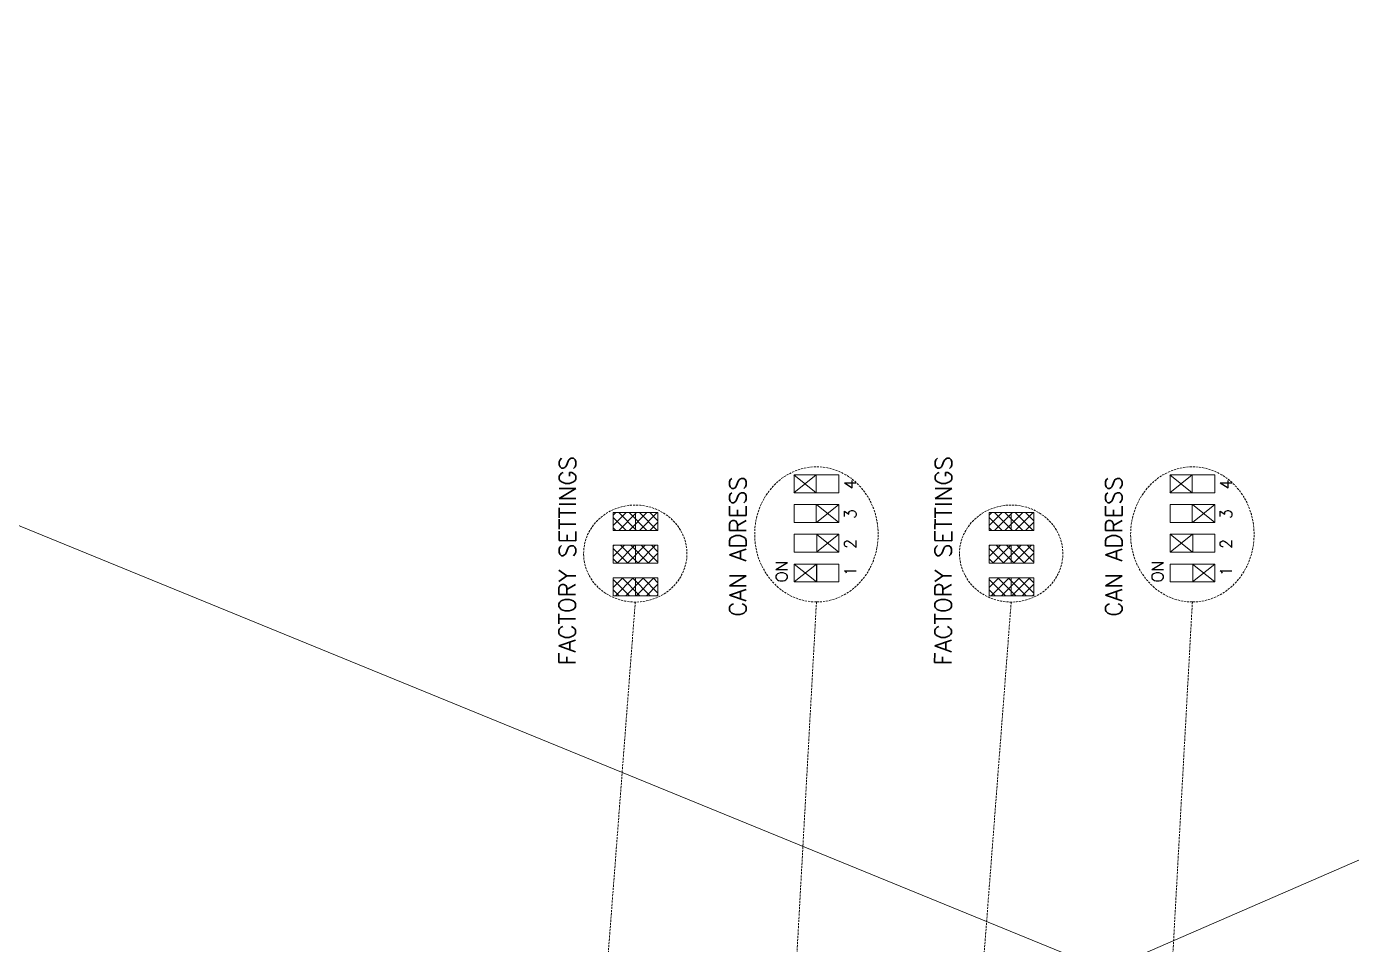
# Model space of a CAD drawing. Extents: x -2993 to 3661, y -4147 to -1441.
# Drawn here: x -278.8 to -120.2, y -2250.6 to -2140.8 of the extents above; entities that cross this region are included whole.
import ezdxf

# ---------------------------------------------------------------- set-up
doc = ezdxf.new("R2010")
doc.units = 0
doc.header["$LTSCALE"] = 0.1
doc.header["$MEASUREMENT"] = 0
doc.linetypes.add('DASHED', pattern=[19.05, 12.7, -6.35])
doc.layers.get('0').update_dxf_attribs({"linetype": 'CONTINUOUS'})
doc.styles.get("Standard").update_dxf_attribs({"font": 'simplex.shx'})

msp = doc.modelspace()

# ---------------------------------------------------------------- hatches: boundary and pattern name
at = {"lineweight": 13}
h = msp.add_hatch(dxfattribs=at)
h.set_pattern_fill('ANSI37', color=256, scale=7, style=0)
h.set_pattern_definition([(45, (432.9222, -2234.6555), (-0.6187184, 0.6187184), []), (135, (432.9222, -2234.6555), (-0.6187184, -0.6187184), [])])
h.paths.add_polyline_path([(-208.55, -2198.94), (-208.55, -2201.08), (-205.91, -2201.08), (-205.91, -2198.94)])
h.paths.add_polyline_path([(-205.91, -2201.08), (-203.21, -2201.08), (-203.21, -2198.94), (-205.91, -2198.94)])
h.paths.add_polyline_path([(-203.21, -2202.85), (-205.91, -2202.85), (-205.91, -2204.99), (-203.21, -2204.99)])
h.paths.add_polyline_path([(-205.91, -2202.85), (-208.55, -2202.85), (-208.55, -2204.99), (-205.91, -2204.99)])
h.paths.add_polyline_path([(-205.91, -2206.76), (-208.55, -2206.76), (-208.55, -2208.9), (-205.91, -2208.9)])
h.paths.add_polyline_path([(-205.91, -2206.76), (-205.91, -2208.9), (-203.21, -2208.9), (-203.21, -2206.76)])
h = msp.add_hatch(dxfattribs=at)
h.set_pattern_fill('ANSI37', color=256, scale=7, style=0)
h.set_pattern_definition([(45, (477.9222, -2234.6555), (-0.6187184, 0.6187184), []), (135, (477.9222, -2234.6555), (-0.6187184, -0.6187184), [])])
h.paths.add_polyline_path([(-163.55, -2198.94), (-163.55, -2201.08), (-160.91, -2201.08), (-160.91, -2198.94)])
h.paths.add_polyline_path([(-160.91, -2201.08), (-158.21, -2201.08), (-158.21, -2198.94), (-160.91, -2198.94)])
h.paths.add_polyline_path([(-158.21, -2202.85), (-160.91, -2202.85), (-160.91, -2204.99), (-158.21, -2204.99)])
h.paths.add_polyline_path([(-160.91, -2202.85), (-163.55, -2202.85), (-163.55, -2204.99), (-160.91, -2204.99)])
h.paths.add_polyline_path([(-160.91, -2206.76), (-163.55, -2206.76), (-163.55, -2208.9), (-160.91, -2208.9)])
h.paths.add_polyline_path([(-160.91, -2206.76), (-160.91, -2208.9), (-158.21, -2208.9), (-158.21, -2206.76)])

# ---------------------------------------------------------------- linework, layer by layer
for p, q in [((110.43, -2140.77), (-384.14, -2355.52)), ((-401.54, -2150.7), (111.67, -2360.49)), ((-186.93, -2194.43), (-184.26, -2196.56)), ((-184.26, -2194.43), (-186.93, -2196.56)), ((-141.93, -2194.43), (-139.26, -2196.56)), ((-139.26, -2194.43), (-141.93, -2196.56)), ((-184.23, -2197.98), (-181.56, -2200.12)), ((-181.56, -2197.98), (-184.23, -2200.12)), ((-139.23, -2197.98), (-136.56, -2200.12)), ((-136.56, -2197.98), (-139.23, -2200.12)), ((-184.23, -2201.54), (-181.56, -2203.67)), ((-181.56, -2201.54), (-184.23, -2203.67)), ((-141.89, -2201.54), (-139.23, -2203.67)), ((-139.23, -2201.54), (-141.89, -2203.67)), ((-186.89, -2205.1), (-184.23, -2207.23)), ((-184.23, -2205.1), (-186.89, -2207.23)), ((-184.23, -2207.23), (-184.23, -2205.1)), ((-139.23, -2205.1), (-136.56, -2207.23)), ((-136.56, -2205.1), (-139.23, -2207.23))]:
    msp.add_line(p, q, dxfattribs=at)
at = {"linetype": 'Continuous', "lineweight": 13}
for p, q in [((-181.56, -2194.43), (-186.89, -2194.43)), ((-186.89, -2194.43), (-186.89, -2196.56)), ((-184.26, -2194.43), (-184.26, -2196.56)), ((-181.56, -2196.56), (-181.56, -2194.43)), ((-136.56, -2194.43), (-141.89, -2194.43)), ((-141.89, -2194.43), (-141.89, -2196.56)), ((-139.26, -2194.43), (-139.26, -2196.56)), ((-136.56, -2196.56), (-136.56, -2194.43)), ((-186.89, -2196.56), (-181.56, -2196.56)), ((-141.89, -2196.56), (-136.56, -2196.56)), ((-186.89, -2197.98), (-186.89, -2200.12)), ((-181.56, -2197.98), (-186.89, -2197.98)), ((-184.26, -2197.98), (-184.26, -2200.12)), ((-181.56, -2200.12), (-181.56, -2197.98)), ((-141.89, -2197.98), (-141.89, -2200.12)), ((-136.56, -2197.98), (-141.89, -2197.98)), ((-139.26, -2197.98), (-139.26, -2200.12)), ((-136.56, -2200.12), (-136.56, -2197.98)), ((-208.55, -2198.94), (-203.21, -2198.94)), ((-208.55, -2201.08), (-208.55, -2198.94)), ((-205.91, -2201.08), (-205.91, -2198.94)), ((-203.21, -2198.94), (-203.21, -2201.08)), ((-163.55, -2198.94), (-158.21, -2198.94)), ((-163.55, -2201.08), (-163.55, -2198.94)), ((-160.91, -2201.08), (-160.91, -2198.94)), ((-158.21, -2198.94), (-158.21, -2201.08)), ((-203.21, -2201.08), (-208.55, -2201.08)), ((-186.89, -2200.12), (-181.56, -2200.12)), ((-186.89, -2201.54), (-181.56, -2201.54)), ((-186.89, -2203.67), (-186.89, -2201.54)), ((-184.19, -2201.54), (-184.19, -2203.67)), ((-181.56, -2201.54), (-181.56, -2203.67)), ((-158.21, -2201.08), (-163.55, -2201.08)), ((-141.89, -2200.12), (-136.56, -2200.12)), ((-141.89, -2201.54), (-136.56, -2201.54)), ((-141.89, -2203.67), (-141.89, -2201.54)), ((-139.19, -2201.54), (-139.19, -2203.67)), ((-136.56, -2201.54), (-136.56, -2203.67)), ((-208.55, -2202.85), (-203.21, -2202.85)), ((-208.55, -2204.99), (-208.55, -2202.85)), ((-205.91, -2204.99), (-205.91, -2202.85)), ((-203.21, -2202.85), (-203.21, -2204.99)), ((-163.55, -2202.85), (-158.21, -2202.85)), ((-163.55, -2204.99), (-163.55, -2202.85)), ((-160.91, -2204.99), (-160.91, -2202.85)), ((-158.21, -2202.85), (-158.21, -2204.99)), ((-181.56, -2203.67), (-186.89, -2203.67)), ((-136.56, -2203.67), (-141.89, -2203.67)), ((-203.21, -2204.99), (-208.55, -2204.99)), ((-186.89, -2205.1), (-181.56, -2205.1)), ((-186.89, -2207.23), (-186.89, -2205.1)), ((-184.19, -2205.1), (-184.19, -2207.23)), ((-181.56, -2205.1), (-181.56, -2207.23)), ((-158.21, -2204.99), (-163.55, -2204.99)), ((-141.89, -2205.1), (-136.56, -2205.1)), ((-141.89, -2207.23), (-141.89, -2205.1)), ((-139.19, -2205.1), (-139.19, -2207.23)), ((-136.56, -2205.1), (-136.56, -2207.23)), ((-208.55, -2206.76), (-203.21, -2206.76)), ((-208.55, -2208.9), (-208.55, -2206.76)), ((-205.91, -2208.9), (-205.91, -2206.76)), ((-203.21, -2206.76), (-203.21, -2208.9)), ((-181.56, -2207.23), (-186.89, -2207.23)), ((-163.55, -2206.76), (-158.21, -2206.76)), ((-163.55, -2208.9), (-163.55, -2206.76)), ((-160.91, -2208.9), (-160.91, -2206.76)), ((-158.21, -2206.76), (-158.21, -2208.9)), ((-136.56, -2207.23), (-141.89, -2207.23)), ((-203.21, -2208.9), (-208.55, -2208.9)), ((-158.21, -2208.9), (-163.55, -2208.9))]:
    msp.add_line(p, q, dxfattribs=at)
at = {"linetype": 'DASHED', "lineweight": 13, "ltscale": 0.2}
for p, q in [((-205.92, -2209.66), (-209.8, -2260.11)), ((-184.23, -2209.64), (-189.91, -2312.1)), ((-160.92, -2209.66), (-164.8, -2260.11)), ((-139.23, -2209.64), (-144.91, -2312.1))]:
    msp.add_line(p, q, dxfattribs=at)
for centre, major_axis, ratio in [((-184.23, -2201.55), (0, -8.09), 0.914373), ((-139.23, -2201.55), (0, -8.09), 0.914373), ((-205.92, -2203.85), (-6.19, 0.01), 0.938062), ((-160.92, -2203.85), (-6.19, 0.01), 0.938062)]:
    msp.add_ellipse(centre, major_axis=major_axis, ratio=ratio, dxfattribs=at)

# ---------------------------------------------------------------- texts
at = {"lineweight": 13, "text_generation_flag": 6}
for s, rotation, p in [('FACTORY SETTINGS', 269.8594, (-213.08, -2217.22)), ('FACTORY SETTINGS', 269.8594, (-168.08, -2217.22)), ('CAN ADRESS', 270, (-192.64, -2211.39)), ('CAN ADRESS', 270, (-147.64, -2211.39))]:
    msp.add_text(s, height=2, rotation=rotation, dxfattribs=at).set_placement(p)
at = {"linetype": 'Continuous', "lineweight": 13}
for s, p in [('4', (-179.49, -2196.17)), ('4', (-134.49, -2196.17)), ('3', (-179.49, -2199.73)), ('3', (-134.49, -2199.73)), ('2', (-179.49, -2203.29)), ('2', (-134.49, -2203.29)), ('ON', (-187.69, -2207.3)), ('1', (-179.49, -2206.57)), ('ON', (-142.69, -2207.3)), ('1', (-134.49, -2206.57))]:
    msp.add_text(s, height=1.4, rotation=90, dxfattribs=at).set_placement(p)

doc.saveas('drawing.dxf')
